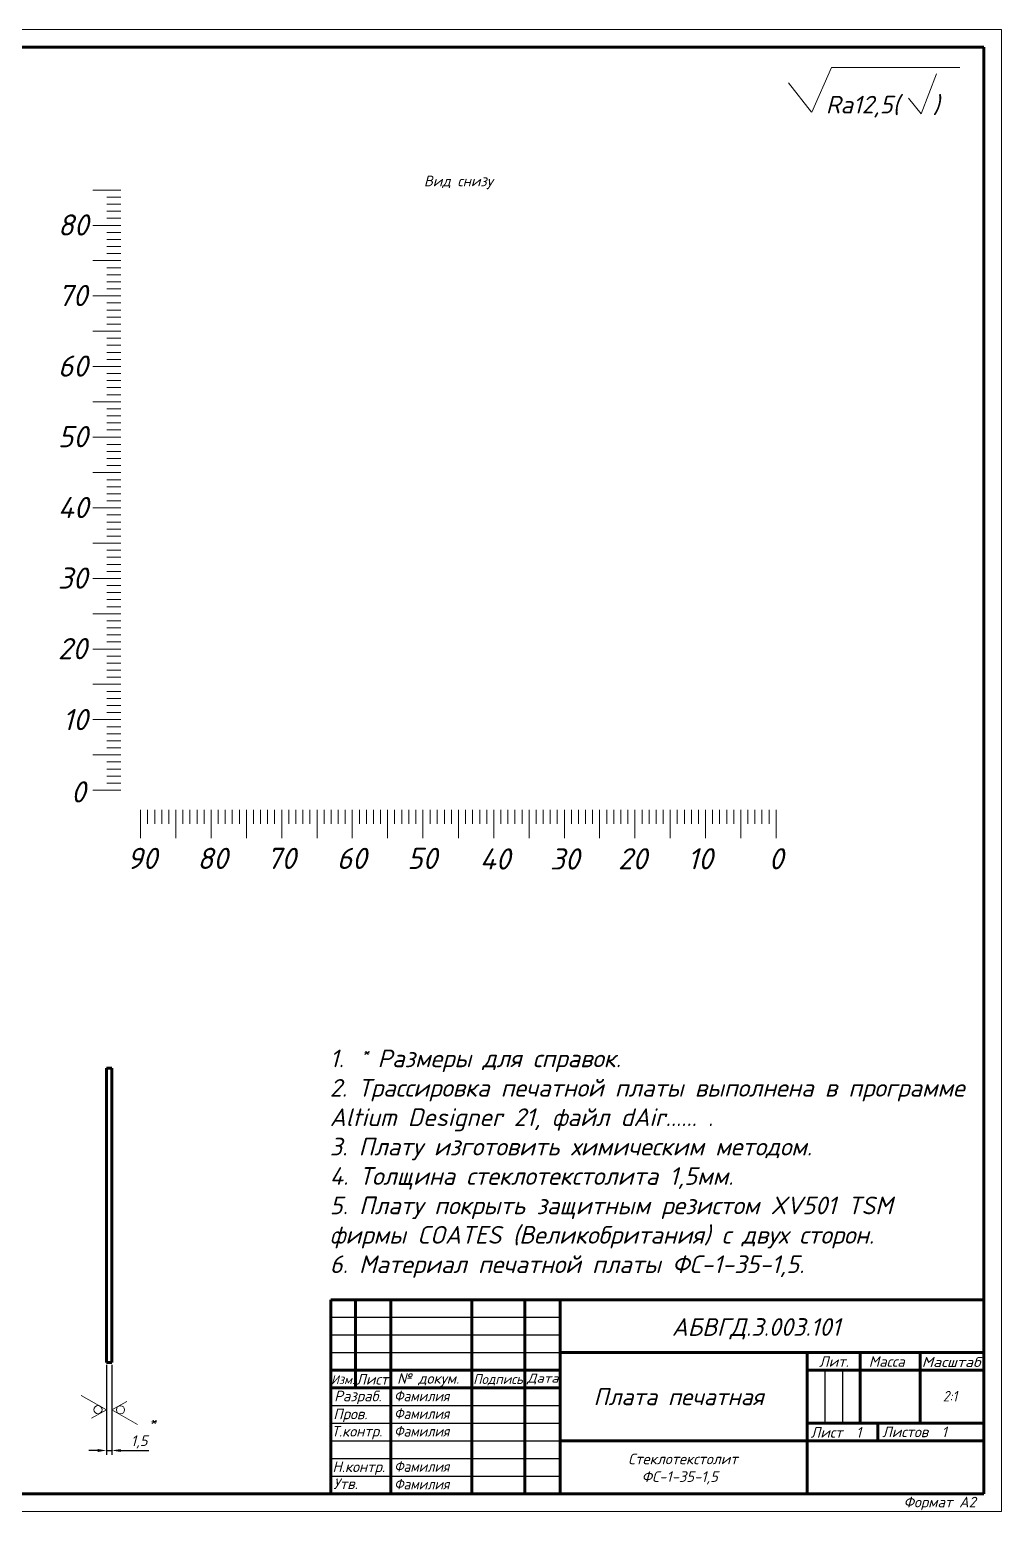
# Model space of a CAD drawing. Header units: millimetres. Extents: x -1 to 4028, y -898 to 1238.
# Drawn here: x 3752.3 to 4027.6, y 810.2 to 1230.2 of the extents above; entities that cross this region are included whole.
import ezdxf
from ezdxf.enums import TextEntityAlignment as Align

# ---------------------------------------------------------------- set-up
doc = ezdxf.new("R2010")
doc.units = ezdxf.units.MM
for name, color, linetype, lineweight in [('Основная (0.3)', 162, 'Continuous', 30), ('Основная (0.6)', 250, 'Continuous', 60), ('Текст', 240, 'Continuous', 30), ('Тонкая (0.2)', 250, 'Continuous', 20)]:
    doc.layers.add(name, color=color, linetype=linetype, lineweight=lineweight)
doc.styles.add('3мм', font='isocpeui.ttf', dxfattribs={"height": 3})
doc.styles.add('5мм', font='isocpeui.ttf', dxfattribs={"height": 5})
doc.styles.get("Standard").update_dxf_attribs({"font": 'arial.ttf'})
doc.dimstyles.new('ISO-25', dxfattribs={"dimtxt": 2.5, "dimasz": 2.5, "dimexe": 1.25, "dimexo": 0.625, "dimtad": 1, "dimtoh": 1, "dimtxsty": 'Standard', "dimcen": 2.5, "dimadec": 0, "dimazin": 0, "dimtfac": 1, "dimtmove": 0, "dimatfit": 3, "dimfxl": 1, "dimarcsym": 0})

# ---------------------------------------------------------------- blocks, each defined once
blk = doc.blocks.new('*D58')
at = {"layer": 'Defpoints', "color": 0, "transparency": 16777216}
for p in [(3774.09, 852.38), (3775.59, 852.38), (3775.59, 827.48)]:
    blk.add_point(p, dxfattribs=at)
at = {"layer": 'Тонкая (0.2)', "color": 0, "lineweight": -2, "transparency": 16777216}
for p, q in [((3774.09, 851.75), (3774.09, 826.23)), ((3775.59, 851.75), (3775.59, 826.23)), ((3771.59, 827.48), (3769.09, 827.48)), ((3774.09, 827.48), (3775.59, 827.48)), ((3778.09, 827.48), (3786.04, 827.48))]:
    blk.add_line(p, q, dxfattribs=at)
at = {"layer": 'Тонкая (0.2)', "color": 0, "transparency": 16777216}
for points in [[(3771.59, 827.89), (3771.59, 827.06), (3774.09, 827.48)], [(3778.09, 827.89), (3778.09, 827.06), (3775.59, 827.48)]]:
    blk.add_solid(points, dxfattribs=at)
at = {"layer": 'Тонкая (0.2)', "color": 0, "transparency": 16777216, "insert": (3783.32, 829.9), "char_height": 3, "attachment_point": 5, "style": '3мм'}
blk.add_mtext('1,5', dxfattribs=at)

msp = doc.modelspace()

# ---------------------------------------------------------------- linework, layer by layer
at = {"layer": 'Основная (0.3)'}
for p, q in [((3837.622, 865.22), (3902.622, 865.22)), ((3837.622, 860.22), (3902.622, 860.22)), ((3837.622, 855.22), (3902.622, 855.22)), ((3977.622, 850.22), (3977.622, 835.22)), ((3982.622, 850.22), (3982.622, 835.22)), ((3837.622, 840.22), (3902.622, 840.22)), ((3837.622, 835.22), (3902.622, 835.22)), ((3837.622, 830.22), (3902.622, 830.22)), ((3837.622, 825.22), (3902.622, 825.22)), ((3837.622, 820.22), (3902.622, 820.22))]:
    msp.add_line(p, q, dxfattribs=at)
at = {"layer": 'Основная (0.6)'}
for p, q in [((4022.622, 1225.22), (3453.622, 1225.22)), ((4022.622, 815.22), (4022.622, 1225.22)), ((3774.094, 935.877), (3775.594, 935.877)), ((3774.094, 852.377), (3774.094, 935.877)), ((3775.594, 935.877), (3775.594, 852.377)), ((3837.622, 870.22), (4022.622, 870.22)), ((3837.622, 870.22), (3837.622, 815.272)), ((3844.622, 870.22), (3844.622, 845.22)), ((3854.622, 870.22), (3854.622, 815.22)), ((3877.622, 870.22), (3877.622, 815.22)), ((3892.622, 870.22), (3892.622, 815.22)), ((3902.622, 870.22), (3902.622, 815.22)), ((4022.622, 815.22), (4022.622, 870.22)), ((3902.622, 855.22), (4022.622, 855.22)), ((3972.622, 855.22), (3972.622, 815.22)), ((3987.622, 855.22), (3987.622, 835.22)), ((4004.622, 855.22), (4004.622, 835.22)), ((3775.594, 852.377), (3774.094, 852.377)), ((3837.622, 850.22), (3902.622, 850.22)), ((3972.622, 850.22), (4022.622, 850.22)), ((3837.622, 845.22), (3902.622, 845.22)), ((3972.622, 835.22), (4022.622, 835.22)), ((3992.622, 835.22), (3992.622, 830.22)), ((3902.622, 830.22), (4022.622, 830.22)), ((3453.622, 815.22), (4022.622, 815.22))]:
    msp.add_line(p, q, dxfattribs=at)
at = {"layer": 'Тонкая (0.2)'}
for p, q in [((3433.622, 1230.22), (4027.622, 1230.22)), ((4027.622, 1230.22), (4027.622, 810.22)), ((3778.145, 1184.736), (3770.145, 1184.736)), ((3774.145, 1182.736), (3778.145, 1182.736)), ((3774.145, 1180.736), (3778.145, 1180.736)), ((3774.145, 1178.736), (3778.145, 1178.736)), ((3774.145, 1176.736), (3778.145, 1176.736)), ((3778.145, 1174.736), (3770.145, 1174.736)), ((3774.145, 1172.736), (3778.145, 1172.736)), ((3774.145, 1170.736), (3778.145, 1170.736)), ((3774.145, 1168.736), (3778.145, 1168.736)), ((3778.145, 1164.736), (3770.145, 1164.736)), ((3774.145, 1166.736), (3778.145, 1166.736)), ((3774.145, 1162.736), (3778.145, 1162.736)), ((3774.145, 1160.736), (3778.145, 1160.736)), ((3774.145, 1158.736), (3778.145, 1158.736)), ((3774.145, 1156.736), (3778.145, 1156.736)), ((3778.145, 1154.736), (3770.145, 1154.736)), ((3774.145, 1152.736), (3778.145, 1152.736)), ((3774.145, 1150.736), (3778.145, 1150.736)), ((3774.145, 1148.736), (3778.145, 1148.736)), ((3774.145, 1146.736), (3778.145, 1146.736)), ((3778.145, 1144.736), (3770.145, 1144.736)), ((3774.145, 1142.736), (3778.145, 1142.736)), ((3774.145, 1140.736), (3778.145, 1140.736)), ((3774.145, 1138.736), (3778.145, 1138.736)), ((3778.145, 1134.736), (3770.145, 1134.736)), ((3774.145, 1136.736), (3778.145, 1136.736)), ((3774.145, 1132.736), (3778.145, 1132.736)), ((3774.145, 1130.736), (3778.145, 1130.736)), ((3774.145, 1128.736), (3778.145, 1128.736)), ((3774.145, 1126.736), (3778.145, 1126.736)), ((3778.145, 1124.736), (3770.145, 1124.736)), ((3774.145, 1122.736), (3778.145, 1122.736)), ((3774.145, 1120.736), (3778.145, 1120.736)), ((3774.145, 1118.736), (3778.145, 1118.736)), ((3778.145, 1114.736), (3770.145, 1114.736)), ((3774.145, 1116.736), (3778.145, 1116.736)), ((3774.145, 1112.644), (3778.145, 1112.644)), ((3774.145, 1110.644), (3778.145, 1110.644)), ((3778.145, 1104.644), (3770.145, 1104.644)), ((3774.145, 1108.644), (3778.145, 1108.644)), ((3774.145, 1106.644), (3778.145, 1106.644)), ((3774.145, 1102.644), (3778.145, 1102.644)), ((3774.145, 1100.644), (3778.145, 1100.644)), ((3774.145, 1098.644), (3778.145, 1098.644)), ((3774.145, 1096.644), (3778.145, 1096.644)), ((3778.145, 1094.644), (3770.145, 1094.644)), ((3774.145, 1092.644), (3778.145, 1092.644)), ((3774.145, 1090.644), (3778.145, 1090.644)), ((3774.145, 1088.644), (3778.145, 1088.644)), ((3778.145, 1084.644), (3770.145, 1084.644)), ((3774.145, 1086.644), (3778.145, 1086.644)), ((3774.145, 1082.644), (3778.145, 1082.644)), ((3774.145, 1080.644), (3778.145, 1080.644)), ((3774.145, 1078.644), (3778.145, 1078.644)), ((3774.145, 1076.644), (3778.145, 1076.644)), ((3778.145, 1074.644), (3770.145, 1074.644)), ((3774.145, 1072.644), (3778.145, 1072.644)), ((3774.145, 1070.644), (3778.145, 1070.644)), ((3774.145, 1068.644), (3778.145, 1068.644)), ((3778.145, 1064.644), (3770.145, 1064.644)), ((3774.145, 1066.644), (3778.145, 1066.644)), ((3774.145, 1062.644), (3778.145, 1062.644)), ((3774.145, 1060.644), (3778.145, 1060.644)), ((3774.145, 1058.644), (3778.145, 1058.644)), ((3778.145, 1054.644), (3770.145, 1054.644)), ((3774.145, 1056.644), (3778.145, 1056.644)), ((3774.145, 1052.644), (3778.145, 1052.644)), ((3774.145, 1050.644), (3778.145, 1050.644)), ((3774.145, 1048.644), (3778.145, 1048.644)), ((3774.145, 1046.644), (3778.145, 1046.644)), ((3778.145, 1044.644), (3770.145, 1044.644)), ((3774.145, 1042.644), (3778.145, 1042.644)), ((3774.145, 1040.644), (3778.145, 1040.644)), ((3774.145, 1038.644), (3778.145, 1038.644)), ((3778.145, 1034.644), (3770.145, 1034.644)), ((3774.145, 1036.644), (3778.145, 1036.644)), ((3774.145, 1032.644), (3778.145, 1032.644)), ((3774.145, 1030.644), (3778.145, 1030.644)), ((3774.145, 1028.644), (3778.145, 1028.644)), ((3774.145, 1026.644), (3778.145, 1026.644)), ((3778.145, 1024.644), (3770.145, 1024.644)), ((3774.145, 1022.644), (3778.145, 1022.644)), ((3774.145, 1020.644), (3778.145, 1020.644)), ((3774.145, 1018.644), (3778.145, 1018.644)), ((3774.145, 1016.644), (3778.145, 1016.644)), ((3778.145, 1014.644), (3770.145, 1014.644)), ((3783.703, 1009.084), (3783.703, 1001.084)), ((3785.703, 1005.084), (3785.703, 1009.084)), ((3787.703, 1005.084), (3787.703, 1009.084)), ((3789.703, 1005.084), (3789.703, 1009.084)), ((3791.703, 1005.084), (3791.703, 1009.084)), ((3793.703, 1009.084), (3793.703, 1001.084)), ((3795.703, 1005.084), (3795.703, 1009.084)), ((3797.703, 1005.084), (3797.703, 1009.084)), ((3799.703, 1005.084), (3799.703, 1009.084)), ((3801.703, 1005.084), (3801.703, 1009.084)), ((3803.703, 1009.084), (3803.703, 1001.084)), ((3805.703, 1005.084), (3805.703, 1009.084)), ((3807.703, 1005.084), (3807.703, 1009.084)), ((3809.703, 1005.084), (3809.703, 1009.084)), ((3811.703, 1005.084), (3811.703, 1009.084)), ((3813.703, 1009.084), (3813.703, 1001.084)), ((3815.703, 1005.084), (3815.703, 1009.084)), ((3817.703, 1005.084), (3817.703, 1009.084)), ((3819.703, 1005.084), (3819.703, 1009.084)), ((3821.703, 1005.084), (3821.703, 1009.084)), ((3823.703, 1009.084), (3823.703, 1001.084)), ((3825.703, 1005.084), (3825.703, 1009.084)), ((3827.703, 1005.084), (3827.703, 1009.084)), ((3829.703, 1005.084), (3829.703, 1009.084)), ((3831.703, 1005.084), (3831.703, 1009.084)), ((3833.703, 1009.084), (3833.703, 1001.084)), ((3835.703, 1005.084), (3835.703, 1009.084)), ((3837.703, 1005.084), (3837.703, 1009.084)), ((3839.703, 1005.084), (3839.703, 1009.084)), ((3841.703, 1005.084), (3841.703, 1009.084)), ((3843.703, 1009.084), (3843.703, 1001.084)), ((3845.703, 1005.084), (3845.703, 1009.084)), ((3847.703, 1005.084), (3847.703, 1009.084)), ((3849.703, 1005.084), (3849.703, 1009.084)), ((3851.703, 1005.084), (3851.703, 1009.084)), ((3853.703, 1009.084), (3853.703, 1001.084)), ((3855.703, 1005.084), (3855.703, 1009.084)), ((3857.703, 1005.084), (3857.703, 1009.084)), ((3859.703, 1005.084), (3859.703, 1009.084)), ((3861.703, 1005.084), (3861.703, 1009.084)), ((3863.703, 1009.084), (3863.703, 1001.084)), ((3865.796, 1005.084), (3865.796, 1009.084)), ((3867.796, 1005.084), (3867.796, 1009.084)), ((3869.796, 1005.084), (3869.796, 1009.084)), ((3871.796, 1005.084), (3871.796, 1009.084)), ((3873.796, 1009.084), (3873.796, 1001.084)), ((3875.796, 1005.084), (3875.796, 1009.084)), ((3877.796, 1005.084), (3877.796, 1009.084)), ((3879.796, 1005.084), (3879.796, 1009.084)), ((3881.796, 1005.084), (3881.796, 1009.084)), ((3883.796, 1009.084), (3883.796, 1001.084)), ((3885.796, 1005.084), (3885.796, 1009.084)), ((3887.796, 1005.084), (3887.796, 1009.084)), ((3889.796, 1005.084), (3889.796, 1009.084)), ((3891.796, 1005.084), (3891.796, 1009.084)), ((3893.796, 1009.084), (3893.796, 1001.084)), ((3895.796, 1005.084), (3895.796, 1009.084)), ((3897.796, 1005.084), (3897.796, 1009.084)), ((3899.796, 1005.084), (3899.796, 1009.084)), ((3901.796, 1005.084), (3901.796, 1009.084)), ((3903.796, 1009.084), (3903.796, 1001.084)), ((3905.796, 1005.084), (3905.796, 1009.084)), ((3907.796, 1005.084), (3907.796, 1009.084)), ((3909.796, 1005.084), (3909.796, 1009.084)), ((3911.796, 1005.084), (3911.796, 1009.084)), ((3913.796, 1009.084), (3913.796, 1001.084)), ((3915.796, 1005.084), (3915.796, 1009.084)), ((3917.796, 1005.084), (3917.796, 1009.084)), ((3919.796, 1005.084), (3919.796, 1009.084)), ((3921.796, 1005.084), (3921.796, 1009.084)), ((3923.796, 1009.084), (3923.796, 1001.084)), ((3925.796, 1005.084), (3925.796, 1009.084)), ((3927.796, 1005.084), (3927.796, 1009.084)), ((3929.796, 1005.084), (3929.796, 1009.084)), ((3931.796, 1005.084), (3931.796, 1009.084)), ((3933.796, 1009.084), (3933.796, 1001.084)), ((3935.796, 1005.084), (3935.796, 1009.084)), ((3937.796, 1005.084), (3937.796, 1009.084)), ((3939.796, 1005.084), (3939.796, 1009.084)), ((3941.796, 1005.084), (3941.796, 1009.084)), ((3943.796, 1009.084), (3943.796, 1001.084)), ((3945.796, 1005.084), (3945.796, 1009.084)), ((3947.796, 1005.084), (3947.796, 1009.084)), ((3949.796, 1005.084), (3949.796, 1009.084)), ((3951.796, 1005.084), (3951.796, 1009.084)), ((3953.796, 1009.084), (3953.796, 1001.084)), ((3955.796, 1005.084), (3955.796, 1009.084)), ((3957.796, 1005.084), (3957.796, 1009.084)), ((3959.796, 1005.084), (3959.796, 1009.084)), ((3961.796, 1005.084), (3961.796, 1009.084)), ((3963.796, 1009.084), (3963.796, 1001.084)), ((4027.622, 810.22), (3433.622, 810.22))]:
    msp.add_line(p, q, dxfattribs=at)
at = {"layer": 'Тонкая (0.2)', "color": 18, "true_color": 0x000000}
for p, q in [((3973.911, 1206.854), (3979.452, 1219.475)), ((3979.452, 1219.475), (4015.873, 1219.475)), ((3973.821, 1206.793), (3967.346, 1215.16)), ((4004.864, 1206.354), (4009.267, 1217.694)), ((4001.315, 1210.792), (4004.864, 1206.354)), ((3766.87, 843.105), (3774.094, 838.99)), ((3775.594, 838.99), (3779.861, 841.342)), ((3774.094, 838.99), (3769.819, 836.674)), ((3782.817, 834.875), (3775.594, 838.99))]:
    msp.add_line(p, q, dxfattribs=at)
for centre in [(3771.657, 839.03), (3778.024, 838.987)]:
    msp.add_circle(centre, 1.159, dxfattribs=at)

# ---------------------------------------------------------------- texts
at = {"layer": 'Текст', "style": '3мм'}
for s, p in [('Лит.', (3975.95, 851.182)), ('Масса', (3990.054, 851.195)), ('Лист', (3844.811, 846.155)), ('№ докум.', (3856.402, 846.394)), ('Разраб.', (3838.567, 841.423)), ('Пров.', (3838.312, 836.336)), ('Т.контр.', (3837.804, 831.426)), ('Лист  1', (3973.587, 831.118)), ('Листов  1', (3993.834, 831.247)), ('Н.контр.', (3838.074, 821.373)), ('Утв.', (3838.34, 816.549)), ('Формат А2', (3999.903, 811.356))]:
    msp.add_text(s, height=3, dxfattribs=at).set_placement(p)
for s, height, p, p2 in [('Масштаб', 2.803, (4005.052, 851.153), (4021.722, 851.153)), ('Изм.', 2.5198, (3837.687, 846.267), (3844.338, 846.267)), ('Подпись', 2.7694, (3877.967, 846.327), (3892.019, 846.327)), ('Дата', 2.5399, (3893.2, 846.698), (3902.139, 846.698))]:
    msp.add_text(s, height=height, dxfattribs=at).set_placement(p, p2, align=Align.ALIGNED)
at = {"layer": 'Текст', "style": '3мм', "width": 0.9}
for s, p in [('Фамилия', (3855.567, 841.423)), ('2:1', (4011.071, 841.366)), ('Фамилия', (3855.567, 836.423)), ('Фамилия', (3855.567, 831.423)), ('Фамилия', (3855.567, 821.423)), ('Фамилия', (3855.567, 816.423))]:
    msp.add_text(s, height=3, dxfattribs=at).set_placement(p)
at = {"layer": 'Текст', "linetype": 'Continuous'}
for s, insert, char_height, width, attachment_point, style in [('Вид снизу', (3863.991, 1188.815), 3, 23.58949, 1, '3мм'), ('80', (3760.276, 1177.851), 6, 7.08583, 1, '3мм'), ('70', (3760.276, 1157.851), 6, 7.08583, 1, '3мм'), ('60', (3760.276, 1137.851), 6, 7.08583, 1, '3мм'), ('50', (3760.276, 1117.851), 6, 7.08583, 1, '3мм'), ('40', (3760.276, 1097.758), 6, 7.08583, 1, '3мм'), ('30', (3760.276, 1077.758), 6, 7.08583, 1, '3мм'), ('20', (3760.276, 1057.758), 6, 7.08583, 1, '3мм'), ('10', (3761.618, 1037.647), 6, 7.08583, 1, '3мм'), ('0', (3763.995, 1017.147), 6, 7.08583, 1, '3мм'), ('90', (3788.408, 998.311), 6, 7.08583, 3, '3мм'), ('80', (3808.408, 998.311), 6, 7.08583, 3, '3мм'), ('70', (3827.714, 998.311), 6, 7.08583, 3, '3мм'), ('60', (3847.746, 998.311), 6, 7.08583, 3, '3мм'), ('50', (3867.746, 998.311), 6, 7.08583, 3, '3мм'), ('40', (3888.459, 998.14), 6, 7.08583, 3, '3мм'), ('30', (3908.063, 998.14), 6, 7.08583, 3, '3мм'), ('20', (3927.206, 998.206), 6, 7.08583, 3, '3мм'), ('10', (3945.836, 998.206), 6, 7.08583, 3, '3мм'), ('0', (3965.836, 998.206), 6, 7.08583, 3, '3мм'), ('*', (3848.574, 941.976), 3, 3.54291, 3, '3мм'), ('АБВГД.3.003.101 ', (3934.228, 864.971), 5, 77.1158, 1, '5мм')]:
    msp.add_mtext(s, dxfattribs=dict(at, insert=insert, char_height=char_height, width=width, attachment_point=attachment_point, style=style))
at = {"layer": 'Текст', "attachment_point": 1}
for s, insert, char_height, width, style in [('\\A1;1.   Размеры для справок.\\P2. Трассировка печатной платы выполнена в программе Altium Designer 21, файл dAir...... .\\P3. Плату изготовить химическим методом.\\P4. Толщина стеклотекстолита 1,5мм.\\P5. Плату покрыть защитным резистом XV501 TSM фирмы COATES (Великобритания) с двух сторон.\\P6. Материал печатной платы ФС-1-35-1,5.', (3837.315, 941.112), 5, 180.56975, '5мм'), ('Плата печатная ', (3912.041, 845.12), 4.8, 53.16894, '5мм'), ('Стеклотекстолит\\P  ФС-1-35-1,5', (3921.867, 826.574), 3, 38.07288, '3мм')]:
    msp.add_mtext(s, dxfattribs=dict(at, insert=insert, char_height=char_height, width=width, style=style))
at = {"layer": 'Тонкая (0.2)', "color": 18, "true_color": 0x000000, "style": '5мм'}
msp.add_text('Ra12,5(   )', height=5, dxfattribs=at).set_placement((3977.883, 1206.463))
at = {"layer": 'Тонкая (0.2)', "linetype": 'Continuous', "insert": (3788.279, 837.401), "char_height": 3, "width": 3.54291, "attachment_point": 3, "style": '3мм'}
msp.add_mtext('*', dxfattribs=at)

# ---------------------------------------------------------------- dimensions: what is measured, and where the dimension line sits
at = {"layer": 'Тонкая (0.2)'}
dim = msp.add_linear_dim(base=(3775.594, 827.477), p1=(3774.094, 852.377), p2=(3775.594, 852.377), dimstyle='ISO-25', override={"dimtxsty": '3мм'}, dxfattribs=at)
dim.commit()
dim.dimension.update_dxf_attribs({"geometry": '*D58', "text_midpoint": (3783.315, 829.902)})

doc.saveas('drawing.dxf')
